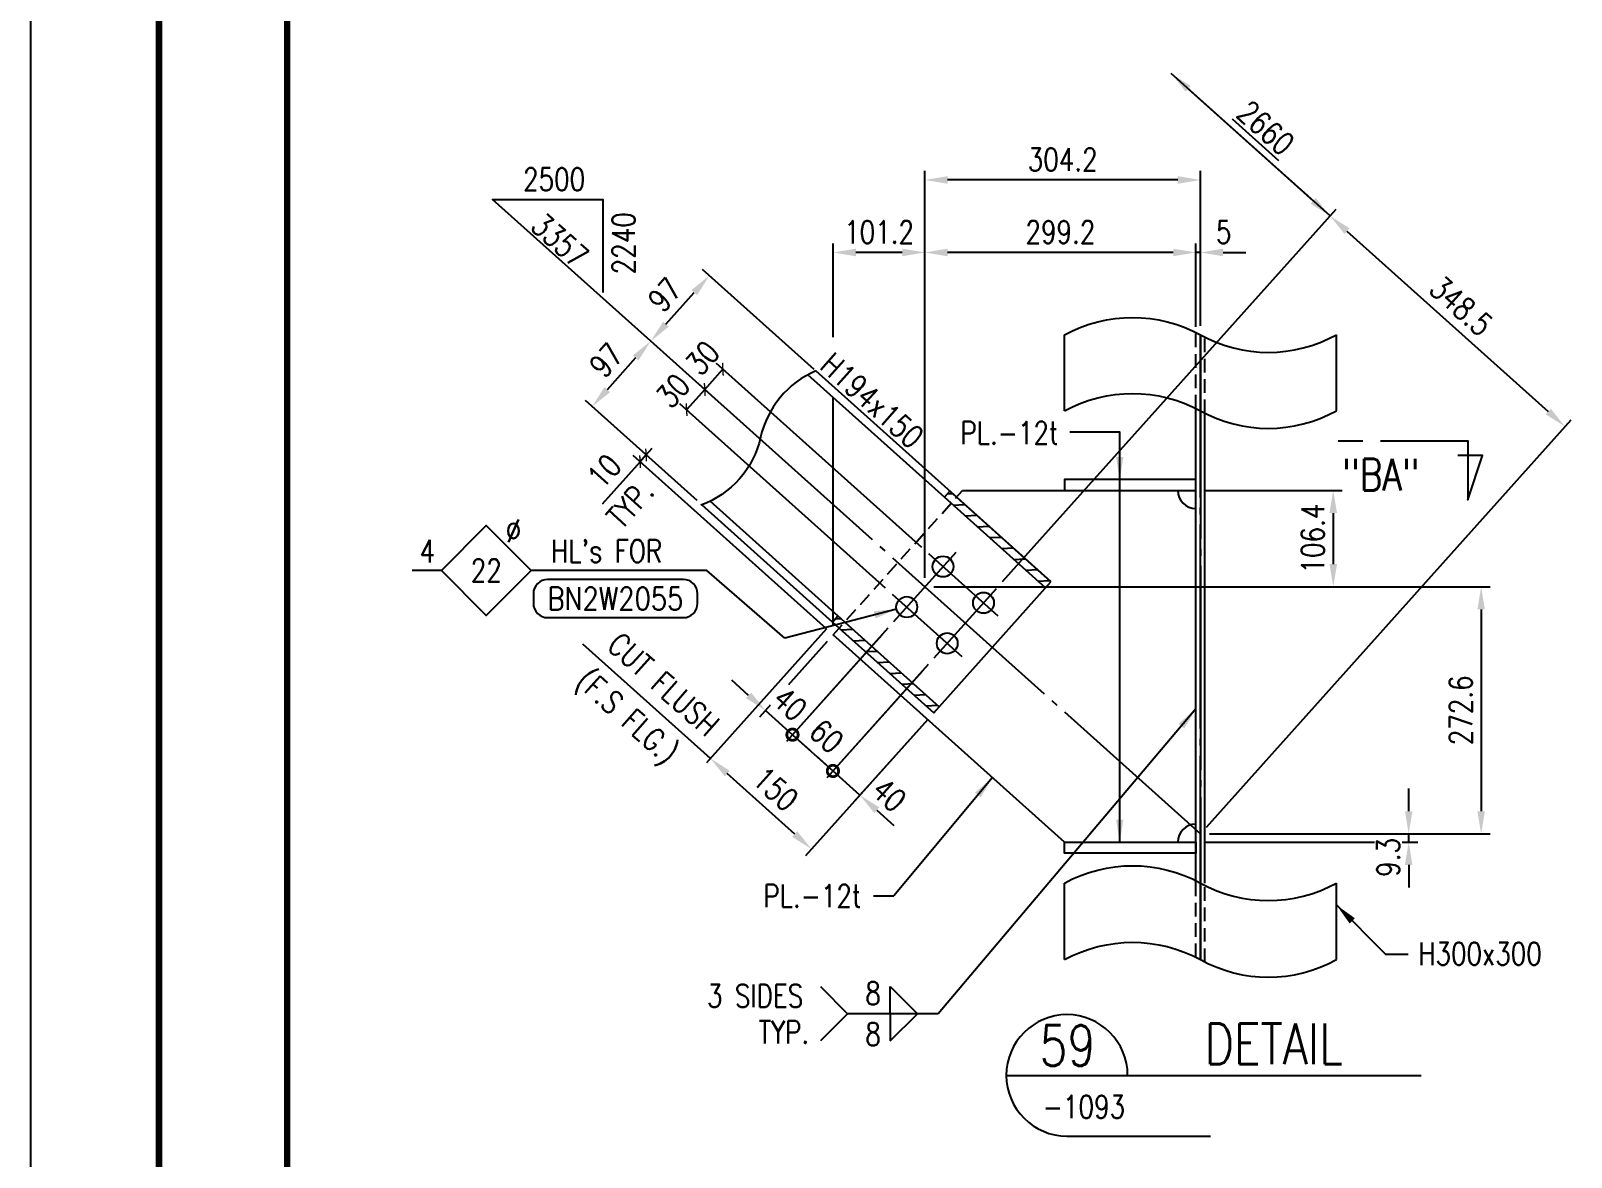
# Model space of a CAD drawing. Header units: millimetres. Extents: x 0 to 232280, y -26939 to 23794.
# Drawn here: x 108861 to 115663, y -20530 to -15558 of the extents above; entities that cross this region are included whole.
import ezdxf
from ezdxf.enums import TextEntityAlignment as Align

# ---------------------------------------------------------------- set-up
doc = ezdxf.new("R2010")
doc.units = ezdxf.units.MM
doc.header["$LTSCALE"] = 30
doc.linetypes.add('JNK-CENTER', pattern=[34, 30, -1.5, 1, -1.5])
doc.linetypes.add('JNK-HIDDEN', pattern=[3, 2, -1])
for name, color, linetype in [('CEN-R', 1, 'JNK-CENTER'), ('CON-C', 4, 'Continuous'), ('CON-G', 3, 'Continuous'), ('CON-W', 7, 'Continuous'), ('CON-Y', 2, 'Continuous'), ('conL-g', 3, 'Continuous'), ('Dim-W', 7, 'Continuous'), ('HID-Y', 2, 'JNK-HIDDEN'), ('hole-g', 3, 'Continuous'), ('STL-OBJT', 7, 'Continuous'), ('TXT-Y', 2, 'Continuous')]:
    doc.layers.add(name, color=color, linetype=linetype)
doc.styles.add('SIMPLEX', font='simplex.shx', dxfattribs={"width": 0.8})
doc.dimstyles.new('DIM40x4', dxfattribs={"dimscale": 40, "dimtxt": 2.5, "dimasz": 2.5, "dimexe": 1, "dimexo": 1, "dimgap": 1, "dimtad": 1, "dimdec": 1, "dimlfac": 0.25, "dimdsep": 46, "dimtxsty": 'SIMPLEX', "dimcen": 2.5, "dimclrd": 7, "dimclre": 7, "dimclrt": 2, "dimadec": 1, "dimazin": 2, "dimtfac": 1, "dimtdec": 1, "dimtmove": 2, "dimatfit": 3, "dimfxl": 1, "dimtfill": 1, "dimtolj": 1, "dimtzin": 0, "dimarcsym": 1})

# ---------------------------------------------------------------- blocks, each defined once
blk = doc.blocks.new('TITLE')
at = {"color": 7}
blk.add_line((0, 0), (0, 594.85), dxfattribs=at)
at = {"color": 7, "const_width": 0.707}
for points in [[(14.15, 577.17), (14.15, 17.68)], [(28.29, 17.68), (28.29, 577.52)]]:
    blk.add_lwpolyline(points, dxfattribs=at)
blk = doc.blocks.new('SECTITLE')
at = {"layer": 'CON-G'}
for p, q in [((-1.7, 0), (44.1, 0)), ((5, -6.7), (20.86, -6.7))]:
    blk.add_line(p, q, dxfattribs=at)
blk.add_arc((5, 0), 6.7, 0, 270, dxfattribs=at)
at = {"layer": 'CON-C', "style": 'SIMPLEX', "width": 0.8}
for tag, p in [('A', (5.06, 1.04)), ('ELEVATION', (27.83, 1.22))]:
    blk.add_attdef(tag, text='', height=4.5, dxfattribs=at).set_placement(p, align=Align.CENTER)
at = {"layer": 'CON-Y', "style": 'SIMPLEX', "width": 0.8}
blk.add_attdef('SCALE', text='', height=2.5, dxfattribs=at).set_placement((44.9, -3.72), align=Align.RIGHT)
blk.add_attdef('H0000-0000', (1.54, -4.72), '', height=2.5, dxfattribs=at)
blk = doc.blocks.new('F3R2332')
at = {"layer": 'Dim-W', "ltscale": 0.5}
h = blk.add_hatch(dxfattribs=at)
h.set_pattern_fill('ANSI31', color=256, scale=4)
h.paths.add_polyline_path([(319264.6, -29798), (319124.6, -29798), (319124.6, -29807), (319264.6, -29807), (319274.6, -29807), (319274.6, -29798)])
h = blk.add_hatch(dxfattribs=at)
h.set_pattern_fill('ANSI31', color=256, scale=4)
h.set_pattern_definition([(45, (0, -185), (-8.9802561, 8.9802561), [])])
h.paths.add_polyline_path([(319274.6, -29983), (319264.6, -29983), (319124.6, -29983), (319124.6, -29992), (319264.6, -29992), (319274.6, -29992)])
at = {"ltscale": 0.5}
for p, q in [((319264.6, -29798), (319274.6, -29798)), ((319264.6, -29807), (319274.6, -29807)), ((319274.6, -29798), (319274.6, -29807)), ((319264.6, -29983), (319274.6, -29983)), ((319264.6, -29992), (319274.6, -29992)), ((319274.6, -29983), (319274.6, -29992))]:
    blk.add_line(p, q, dxfattribs=at)
at = {"layer": 'CEN-R'}
for p, q in [((319164.6, -29843.5), (319164.6, -29946.5)), ((319224.6, -29843.5), (319224.6, -29946.5)), ((319246.1, -29865), (319143.1, -29865)), ((319246.1, -29925), (319143.1, -29925))]:
    blk.add_line(p, q, dxfattribs=at)
at = {"layer": 'CON-G'}
for p, q in [((319264.6, -29798), (319124.6, -29798)), ((319124.6, -29798), (319124.6, -29992)), ((319264.6, -29807), (319124.6, -29807)), ((319124.6, -29983), (319264.6, -29983)), ((319124.6, -29992), (319264.6, -29992))]:
    blk.add_line(p, q, dxfattribs=at)
at = {"layer": 'conL-g'}
for centre in [(319164.6, -29865), (319224.6, -29865), (319164.6, -29925), (319224.6, -29925)]:
    blk.add_circle(centre, 11.5, dxfattribs=at)
blk = doc.blocks.new('BOLTHOLE')
at = {"layer": 'CON-W'}
blk.add_line((25.7, 0), (9.9, 0), dxfattribs=at)
blk.add_lwpolyline([(0, 0), (4.95, 4.95), (9.9, 0), (4.95, -4.95)], close=True, dxfattribs=at)
at = {"layer": 'CON-Y', "style": 'SIMPLEX', "width": 0.8}
for s, p in [('%%C', (8.81, 3.12)), ("HL's FOR", (24.37, 0.9))]:
    blk.add_text(s, height=2.5, dxfattribs=at).set_placement(p, align=Align.RIGHT)
blk.add_attdef('4', text='', height=2.5, dxfattribs=at).set_placement((-0.69, 0.87), align=Align.RIGHT)
blk.add_attdef('22', text='', height=2.5, dxfattribs=at).set_placement((4.95, 0), align=Align.MIDDLE_CENTER)
blk = doc.blocks.new('boltmark')
at = {"layer": 'CON-Y'}
blk.add_lwpolyline([(0, -4.2), (15, -4.2, 0.414214), (16.56, -2.64), (16.56, -1.56, 0.414214), (15, 0), (0, 0, 0.414214), (-1.56, -1.56), (-1.56, -2.64, 0.414214)], format="xyb", close=True, dxfattribs=at)
at = {"layer": 'CON-G', "style": 'SIMPLEX', "width": 0.802523}
blk.add_attdef('BN2W1650', text='', height=2.5, dxfattribs=at).set_placement((0, -3.35), (15, -3.35), align=Align.FIT)
blk = doc.blocks.new('SECMARK2')
at = {"layer": 'CON-C'}
blk.add_line((0, 0), (-2.72, 0), dxfattribs=at)
blk.add_lwpolyline([(-4.67, 0), (-14.32, 0), (-14.32, 6.51), (-15.93, 1.64), (-13.23, 1.64)], dxfattribs=at)
at = {"layer": 'CON-C', "style": 'SIMPLEX', "width": 0.8}
blk.add_attdef('TAG', (-12.98, 1.18), '', height=3.5, dxfattribs=at)
blk = doc.blocks.new('*D4143')
at = {"layer": 'DEFPOINTS', "color": 0, "ltscale": 0.5, "transparency": 16777216}
for p in [(111339.7, -17216.8), (111956.2, -17248.2), (111832.6, -17658.4)]:
    blk.add_point(p, dxfattribs=at)
at = {"layer": 'Dim-W', "color": 7, "lineweight": -2, "ltscale": 0.5, "transparency": 16777216}
for p, q in [((111926.4, -17221.5), (111568.9, -16901.2)), ((111531.9, -17002.4), (111406.5, -17142.4)), ((111802.8, -17631.8), (111309.9, -17190.2))]:
    blk.add_line(p, q, dxfattribs=at)
at = {"layer": 'Dim-W', "color": 7, "ltscale": 0.5, "transparency": 16777216}
for points in [[(111519.5, -16991.2), (111544.3, -17013.5), (111598.6, -16927.9)], [(111394, -17131.2), (111418.9, -17153.5), (111339.7, -17216.8)]]:
    blk.add_solid(points, dxfattribs=at)
at = {"layer": 'Dim-W', "color": 2, "ltscale": 0.5, "transparency": 16777216, "insert": (111402.2, -17012.3), "char_height": 100, "attachment_point": 5, "rotation": 48.13932, "style": 'SIMPLEX', "bg_fill": 3, "box_fill_scale": 1.1, "bg_fill_color": 256, "bg_fill_true_color": 13158600, "bg_fill_transparency": 0}
blk.add_mtext('\\A1;97', dxfattribs=at)
blk = doc.blocks.new('*D4144')
at = {"layer": 'DEFPOINTS', "color": 0, "ltscale": 0.5, "transparency": 16777216}
for p in [(111857.6, -16638.9), (112350.4, -17080.5), (111956.2, -17248.2)]:
    blk.add_point(p, dxfattribs=at)
at = {"layer": 'Dim-W', "color": 7, "lineweight": -2, "ltscale": 0.5, "transparency": 16777216}
for p, q in [((112320.6, -17053.8), (111827.8, -16612.2)), ((111665.4, -16853.4), (111790.8, -16713.4)), ((111926.4, -17221.5), (111568.9, -16901.2))]:
    blk.add_line(p, q, dxfattribs=at)
at = {"layer": 'Dim-W', "color": 7, "ltscale": 0.5, "transparency": 16777216}
for points in [[(111778.4, -16702.3), (111803.2, -16724.5), (111857.6, -16638.9)], [(111653, -16842.3), (111677.8, -16864.5), (111598.6, -16927.9)]]:
    blk.add_solid(points, dxfattribs=at)
at = {"layer": 'Dim-W', "color": 2, "ltscale": 0.5, "transparency": 16777216, "insert": (111661.1, -16723.3), "char_height": 100, "attachment_point": 5, "rotation": 48.13932, "style": 'SIMPLEX', "bg_fill": 3, "box_fill_scale": 1.1, "bg_fill_color": 256, "bg_fill_true_color": 13158600, "bg_fill_transparency": 0}
blk.add_mtext('\\A1;97', dxfattribs=at)
blk = doc.blocks.new('_ArchTick')
at = {"color": 0, "linetype": 'ByBlock', "const_width": 0.15}
blk.add_lwpolyline([(-0.5, -0.5), (0.5, 0.5)], dxfattribs=at)
blk = doc.blocks.new('*D4145')
at = {"layer": 'DEFPOINTS', "color": 0, "ltscale": 0.5, "transparency": 16777216}
for p in [(111956.2, -17248.2), (112665, -18044.5)]:
    blk.add_point(p, dxfattribs=at)
at = {"layer": 'Dim-W', "color": 7, "lineweight": -2, "ltscale": 0.5, "transparency": 16777216}
for p, q in [((111926.4, -17221.5), (111807.2, -17114.7)), ((112635.2, -18017.8), (111727.1, -17204.1)), ((111837, -17141.4), (111756.9, -17230.8))]:
    blk.add_line(p, q, dxfattribs=at)
at = {"layer": 'Dim-W', "color": 2, "ltscale": 0.5, "transparency": 16777216, "insert": (111696.8, -17146.7), "char_height": 100, "attachment_point": 5, "rotation": 48.13932, "style": 'SIMPLEX', "bg_fill": 3, "box_fill_scale": 1.1, "bg_fill_color": 256, "bg_fill_true_color": 13158600, "bg_fill_transparency": 0}
blk.add_mtext('\\A1;30', dxfattribs=at)
at = {"layer": 'DEFPOINTS', "color": 0, "ltscale": 0.5, "transparency": 16777216}
blk.add_point((111756.9, -17230.8), dxfattribs=at)
at = {"layer": 'Dim-W', "color": 7, "lineweight": -2, "ltscale": 0.5, "transparency": 16777216, "xscale": 40, "yscale": 40, "zscale": 40}
for p, rotation in [((111837, -17141.4), 48.1393238826476), ((111756.9, -17230.8), 228.1393238826476)]:
    blk.add_blockref('_ArchTick', p, dxfattribs=dict(at, rotation=rotation))
blk = doc.blocks.new('*D4146')
at = {"layer": 'DEFPOINTS', "color": 0, "ltscale": 0.5, "transparency": 16777216}
for p in [(111956.2, -17248.2), (112825.2, -17865.8)]:
    blk.add_point(p, dxfattribs=at)
at = {"layer": 'Dim-W', "color": 7, "lineweight": -2, "ltscale": 0.5, "transparency": 16777216}
for p, q in [((111837, -17141.4), (111917, -17052)), ((112795.4, -17839.1), (111887.3, -17025.4)), ((111926.4, -17221.5), (111807.2, -17114.7))]:
    blk.add_line(p, q, dxfattribs=at)
at = {"layer": 'Dim-W', "color": 2, "ltscale": 0.5, "transparency": 16777216, "insert": (111827.2, -17002.1), "char_height": 100, "attachment_point": 5, "rotation": 48.13932, "style": 'SIMPLEX', "bg_fill": 3, "box_fill_scale": 1.1, "bg_fill_color": 256, "bg_fill_true_color": 13158600, "bg_fill_transparency": 0}
blk.add_mtext('\\A1;30', dxfattribs=at)
at = {"layer": 'DEFPOINTS', "color": 0, "ltscale": 0.5, "transparency": 16777216}
blk.add_point((111917, -17052), dxfattribs=at)
at = {"layer": 'Dim-W', "color": 7, "lineweight": -2, "ltscale": 0.5, "transparency": 16777216, "xscale": 40, "yscale": 40, "zscale": 40}
for p, rotation in [((111917, -17052), 48.13932388264764), ((111837, -17141.4), 228.1393238826476)]:
    blk.add_blockref('_ArchTick', p, dxfattribs=dict(at, rotation=rotation))
blk = doc.blocks.new('_DotSmall')
at = {"color": 0, "linetype": 'ByBlock', "const_width": 0.5}
blk.add_lwpolyline([(-0.0625, 0, 1), (0.0625, 0, 1)], format="xyb", close=True, dxfattribs=at)
blk = doc.blocks.new('*D4147')
at = {"layer": 'DEFPOINTS', "color": 0, "ltscale": 0.5, "transparency": 16777216}
for p in [(112850.4, -18326.1), (112848.2, -18568.4), (112403.1, -18825.3)]:
    blk.add_point(p, dxfattribs=at)
at = {"layer": 'Dim-W', "color": 7, "lineweight": -2, "ltscale": 0.5, "transparency": 16777216}
for p, q in [((112823.8, -18355.9), (112376.5, -18855.1)), ((112821.5, -18598.2), (112495.6, -18961.9)), ((112403.1, -18825.3), (112328.7, -18758.6)), ((112596.8, -18998.8), (112671.3, -19065.5))]:
    blk.add_line(p, q, dxfattribs=at)
at = {"layer": 'Dim-W', "color": 7, "lineweight": -2, "ltscale": 0.5, "transparency": 16777216, "xscale": 100, "yscale": 100, "zscale": 100, "rotation": 318.1393238823695}
blk.add_blockref('_DotSmall', (112403.1, -18825.3), dxfattribs=at)
at = {"layer": 'Dim-W', "color": 2, "ltscale": 0.5, "transparency": 16777216, "insert": (112651.4, -18931), "char_height": 100, "attachment_point": 5, "rotation": 318.13932, "style": 'SIMPLEX', "bg_fill": 3, "box_fill_scale": 1.1, "bg_fill_color": 256, "bg_fill_true_color": 13158600, "bg_fill_transparency": 0}
blk.add_mtext('\\A1;40', dxfattribs=at)
at = {"layer": 'Dim-W', "color": 7, "lineweight": -2, "ltscale": 0.5, "transparency": 16777216}
blk.add_line((112522.3, -18932.1), (112403.1, -18825.3), dxfattribs=at)
at = {"layer": 'Dim-W', "color": 7, "ltscale": 0.5, "transparency": 16777216}
blk.add_solid([(112585.7, -19011.2), (112607.9, -18986.4), (112522.3, -18932.1)], dxfattribs=at)
blk = doc.blocks.new('*D4148')
at = {"layer": 'DEFPOINTS', "color": 0, "ltscale": 0.5, "transparency": 16777216}
for p in [(112671.7, -18165.9), (112823.8, -18355.9), (112403.1, -18825.3)]:
    blk.add_point(p, dxfattribs=at)
at = {"layer": 'Dim-W', "color": 7, "lineweight": -2, "ltscale": 0.5, "transparency": 16777216}
for p, q in [((112645, -18195.7), (112197.7, -18694.9)), ((112797.1, -18385.7), (112376.5, -18855.1)), ((112224.4, -18665.2), (112403.1, -18825.3))]:
    blk.add_line(p, q, dxfattribs=at)
at = {"layer": 'Dim-W', "color": 2, "ltscale": 0.5, "transparency": 16777216, "insert": (112374.9, -18672.1), "char_height": 100, "attachment_point": 5, "rotation": 318.13932, "style": 'SIMPLEX', "bg_fill": 3, "box_fill_scale": 1.1, "bg_fill_color": 256, "bg_fill_true_color": 13158600, "bg_fill_transparency": 0}
blk.add_mtext('\\A1;60', dxfattribs=at)
at = {"layer": 'Dim-W', "color": 7, "lineweight": -2, "ltscale": 0.5, "transparency": 16777216, "xscale": 100, "yscale": 100, "zscale": 100}
for p, rotation in [((112224.4, -18665.2), 138.1393238823694), ((112403.1, -18825.3), 318.1393238823695)]:
    blk.add_blockref('_DotSmall', p, dxfattribs=dict(at, rotation=rotation))
blk = doc.blocks.new('*D4149')
at = {"layer": 'DEFPOINTS', "color": 0, "ltscale": 0.5, "transparency": 16777216}
for p in [(112404.4, -18224.5), (112645, -18195.7)]:
    blk.add_point(p, dxfattribs=at)
at = {"layer": 'Dim-W', "color": 7, "lineweight": -2, "ltscale": 0.5, "transparency": 16777216}
for p, q in [((112618.3, -18225.5), (112197.7, -18694.9)), ((112377.7, -18254.3), (112078.5, -18588.2)), ((112030.8, -18491.7), (111956.3, -18424.9)), ((112224.4, -18665.2), (112298.9, -18731.9))]:
    blk.add_line(p, q, dxfattribs=at)
at = {"layer": 'Dim-W', "color": 2, "ltscale": 0.5, "transparency": 16777216, "insert": (112212.7, -18529.7), "char_height": 100, "attachment_point": 5, "rotation": 318.13932, "style": 'SIMPLEX', "bg_fill": 3, "box_fill_scale": 1.1, "bg_fill_color": 256, "bg_fill_true_color": 13158600, "bg_fill_transparency": 0}
blk.add_mtext('\\A1;40', dxfattribs=at)
at = {"layer": 'DEFPOINTS', "color": 0, "ltscale": 0.5, "transparency": 16777216}
blk.add_point((112105.2, -18558.4), dxfattribs=at)
at = {"layer": 'Dim-W', "color": 7, "lineweight": -2, "ltscale": 0.5, "transparency": 16777216}
blk.add_line((112224.4, -18665.2), (112105.2, -18558.4), dxfattribs=at)
at = {"layer": 'Dim-W', "color": 7, "ltscale": 0.5, "transparency": 16777216}
blk.add_solid([(112019.6, -18504.1), (112041.9, -18479.2), (112105.2, -18558.4)], dxfattribs=at)
at = {"layer": 'Dim-W', "color": 7, "lineweight": -2, "ltscale": 0.5, "transparency": 16777216, "xscale": 100, "yscale": 100, "zscale": 100, "rotation": 138.1393238823694}
blk.add_blockref('_DotSmall', (112224.4, -18665.2), dxfattribs=at)
blk = doc.blocks.new('*D4150')
at = {"layer": 'DEFPOINTS', "color": 0, "ltscale": 0.5, "transparency": 16777216}
for p in [(111551.4, -17460.2), (111832.6, -17658.4), (112404.4, -18224.5)]:
    blk.add_point(p, dxfattribs=at)
at = {"layer": 'Dim-W', "color": 7, "lineweight": -2, "ltscale": 0.5, "transparency": 16777216}
for p, q in [((111802.8, -17631.8), (111548.3, -17403.7)), ((111578, -17430.4), (111604.7, -17400.6)), ((112374.6, -18197.8), (111521.6, -17433.5)), ((111551.4, -17460.2), (111524.7, -17490)), ((111578, -17430.4), (111551.4, -17460.2))]:
    blk.add_line(p, q, dxfattribs=at)
at = {"layer": 'Dim-W', "color": 7, "lineweight": -2, "ltscale": 0.5, "transparency": 16777216, "xscale": 40, "yscale": 40, "zscale": 40, "rotation": 228.1393238826476}
blk.add_blockref('_ArchTick', (111578, -17430.4), dxfattribs=at)
at = {"layer": 'Dim-W', "color": 2, "ltscale": 0.5, "transparency": 16777216, "insert": (111393.1, -17501.9), "char_height": 100, "attachment_point": 5, "rotation": 48.13932, "style": 'SIMPLEX', "bg_fill": 3, "box_fill_scale": 1.1, "bg_fill_color": 256, "bg_fill_true_color": 13158600, "bg_fill_transparency": 0}
blk.add_mtext('\\A1;10', dxfattribs=at)
at = {"layer": 'Dim-W', "color": 7, "lineweight": -2, "ltscale": 0.5, "transparency": 16777216, "xscale": 40, "yscale": 40, "zscale": 40, "rotation": 48.13932388264764}
blk.add_blockref('_ArchTick', (111551.4, -17460.2), dxfattribs=at)
blk = doc.blocks.new('*D4232')
at = {"layer": 'DEFPOINTS', "color": 0, "ltscale": 0.5, "transparency": 16777216}
for p in [(112401.3, -18168), (112848.2, -18568.4), (111861.9, -18770)]:
    blk.add_point(p, dxfattribs=at)
at = {"layer": 'Dim-W', "color": 7, "lineweight": -2, "ltscale": 0.5, "transparency": 16777216}
for p, q in [((112374.6, -18197.8), (111844.9, -18788.9)), ((112821.5, -18598.2), (112282.1, -19200.2)), ((112234.3, -19103.7), (111936.4, -18836.7))]:
    blk.add_line(p, q, dxfattribs=at)
at = {"layer": 'Dim-W', "color": 7, "ltscale": 0.5, "transparency": 16777216}
for points in [[(111925.3, -18849.2), (111947.5, -18824.3), (111861.9, -18770)], [(112223.2, -19116.1), (112245.4, -19091.3), (112308.8, -19170.4)]]:
    blk.add_solid(points, dxfattribs=at)
at = {"layer": 'Dim-W', "color": 2, "ltscale": 0.5, "transparency": 16777216, "insert": (112149.9, -18905.2), "char_height": 100, "attachment_point": 5, "rotation": 318.13932, "style": 'SIMPLEX', "bg_fill": 3, "box_fill_scale": 1.1, "bg_fill_color": 256, "bg_fill_true_color": 13158600, "bg_fill_transparency": 0}
blk.add_mtext('\\A1;150', dxfattribs=at)
blk = doc.blocks.new('*D4151')
at = {"layer": 'DEFPOINTS', "color": 0, "ltscale": 0.5, "transparency": 16777216}
for p in [(112809.2, -16216.6), (114026, -16900.3), (112809.2, -18012.5)]:
    blk.add_point(p, dxfattribs=at)
at = {"layer": 'Dim-W', "color": 7, "lineweight": -2, "ltscale": 0.5, "transparency": 16777216}
for p, q in [((112809.2, -17972.5), (112809.2, -16176.6)), ((114026, -16860.3), (114026, -16176.6)), ((113926, -16216.6), (112909.2, -16216.6))]:
    blk.add_line(p, q, dxfattribs=at)
at = {"layer": 'Dim-W', "color": 7, "ltscale": 0.5, "transparency": 16777216}
for points in [[(112909.2, -16200), (112909.2, -16233.3), (112809.2, -16216.6)], [(113926, -16200), (113926, -16233.3), (114026, -16216.6)]]:
    blk.add_solid(points, dxfattribs=at)
at = {"layer": 'Dim-W', "color": 2, "ltscale": 0.5, "transparency": 16777216, "insert": (113417.6, -16126.6), "char_height": 100, "attachment_point": 5, "style": 'SIMPLEX', "bg_fill": 3, "box_fill_scale": 1.1, "bg_fill_color": 256, "bg_fill_true_color": 13158600, "bg_fill_transparency": 0}
blk.add_mtext('\\A1;304.2', dxfattribs=at)
blk = doc.blocks.new('*D4233')
at = {"layer": 'DEFPOINTS', "color": 0, "ltscale": 0.5, "transparency": 16777216}
for p in [(112404.4, -16536.6), (112809.2, -18012.5), (112404.4, -18224.5)]:
    blk.add_point(p, dxfattribs=at)
at = {"layer": 'Dim-W', "color": 7, "lineweight": -2, "ltscale": 0.5, "transparency": 16777216}
for p, q in [((112404.4, -16909.9), (112404.4, -16496.6)), ((112809.2, -17972.5), (112809.2, -16496.6)), ((112709.2, -16536.6), (112504.4, -16536.6)), ((112404.4, -18184.5), (112404.4, -17179.9))]:
    blk.add_line(p, q, dxfattribs=at)
at = {"layer": 'Dim-W', "color": 7, "ltscale": 0.5, "transparency": 16777216}
for points in [[(112504.4, -16520), (112504.4, -16553.3), (112404.4, -16536.6)], [(112709.2, -16520), (112709.2, -16553.3), (112809.2, -16536.6)]]:
    blk.add_solid(points, dxfattribs=at)
at = {"layer": 'Dim-W', "color": 2, "ltscale": 0.5, "transparency": 16777216, "insert": (112606.8, -16446.6), "char_height": 100, "attachment_point": 5, "style": 'SIMPLEX', "bg_fill": 3, "box_fill_scale": 1.1, "bg_fill_color": 256, "bg_fill_true_color": 13158600, "bg_fill_transparency": 0}
blk.add_mtext('\\A1;101.2', dxfattribs=at)
blk = doc.blocks.new('*D4152')
at = {"layer": 'DEFPOINTS', "color": 0, "ltscale": 0.5, "transparency": 16777216}
for p in [(112809.2, -16536.6), (112809.2, -16536.6), (114006, -16889.8)]:
    blk.add_point(p, dxfattribs=at)
at = {"layer": 'Dim-W', "color": 7, "lineweight": -2, "ltscale": 0.5, "transparency": 16777216}
for p, q in [((114006, -16849.8), (114006, -16496.6)), ((113906, -16536.6), (112909.2, -16536.6))]:
    blk.add_line(p, q, dxfattribs=at)
at = {"layer": 'Dim-W', "color": 7, "ltscale": 0.5, "transparency": 16777216}
for points in [[(112909.2, -16520), (112909.2, -16553.3), (112809.2, -16536.6)], [(113906, -16520), (113906, -16553.3), (114006, -16536.6)]]:
    blk.add_solid(points, dxfattribs=at)
at = {"layer": 'Dim-W', "color": 2, "ltscale": 0.5, "transparency": 16777216, "insert": (113407.6, -16446.6), "char_height": 100, "attachment_point": 5, "style": 'SIMPLEX', "bg_fill": 3, "box_fill_scale": 1.1, "bg_fill_color": 256, "bg_fill_true_color": 13158600, "bg_fill_transparency": 0}
blk.add_mtext('\\A1;299.2', dxfattribs=at)
blk = doc.blocks.new('*D4153')
at = {"layer": 'DEFPOINTS', "color": 0, "ltscale": 0.5, "transparency": 16777216}
for p in [(114006, -16536.6), (114026, -16860.3), (114006, -16904.6)]:
    blk.add_point(p, dxfattribs=at)
at = {"layer": 'Dim-W', "color": 7, "lineweight": -2, "ltscale": 0.5, "transparency": 16777216}
for p, q in [((114006, -16864.6), (114006, -16496.6)), ((114026, -16820.3), (114026, -16496.6)), ((113906, -16536.6), (113806, -16536.6)), ((114026, -16536.6), (114006, -16536.6)), ((114126, -16536.6), (114226, -16536.6))]:
    blk.add_line(p, q, dxfattribs=at)
at = {"layer": 'Dim-W', "color": 7, "ltscale": 0.5, "transparency": 16777216}
blk.add_solid([(113906, -16520), (113906, -16553.3), (114006, -16536.6)], dxfattribs=at)
at = {"layer": 'Dim-W', "color": 2, "ltscale": 0.5, "transparency": 16777216, "insert": (114128.5, -16446.6), "char_height": 100, "attachment_point": 5, "style": 'SIMPLEX', "bg_fill": 3, "box_fill_scale": 1.1, "bg_fill_color": 256, "bg_fill_true_color": 13158600, "bg_fill_transparency": 0}
blk.add_mtext('\\A1;5', dxfattribs=at)
at = {"layer": 'Dim-W', "color": 7, "ltscale": 0.5, "transparency": 16777216}
blk.add_solid([(114126, -16520), (114126, -16553.3), (114026, -16536.6)], dxfattribs=at)
blk = doc.blocks.new('*D4154')
at = {"layer": 'DEFPOINTS', "color": 0, "ltscale": 0.5, "transparency": 16777216}
for p in [(115636.4, -17305.5), (113125.4, -18019.3), (114026, -19102.8)]:
    blk.add_point(p, dxfattribs=at)
at = {"layer": 'Dim-W', "color": 7, "lineweight": -2, "ltscale": 0.5, "transparency": 16777216}
for p, q in [((113152.1, -17989.5), (114625, -16345.6)), ((114672.8, -16442.1), (115561.9, -17238.8)), ((114052.7, -19073), (115663.1, -17275.7))]:
    blk.add_line(p, q, dxfattribs=at)
at = {"layer": 'Dim-W', "color": 7, "ltscale": 0.5, "transparency": 16777216}
for points in [[(114683.9, -16429.7), (114661.7, -16454.5), (114598.3, -16375.4)], [(115573, -17226.4), (115550.8, -17251.2), (115636.4, -17305.5)]]:
    blk.add_solid(points, dxfattribs=at)
at = {"layer": 'Dim-W', "color": 2, "ltscale": 0.5, "transparency": 16777216, "insert": (115177.4, -16773.4), "char_height": 100, "attachment_point": 5, "rotation": 318.13932, "style": 'SIMPLEX', "bg_fill": 3, "box_fill_scale": 1.1, "bg_fill_color": 256, "bg_fill_true_color": 13158600, "bg_fill_transparency": 0}
blk.add_mtext('\\A1;348.5', dxfattribs=at)
blk = doc.blocks.new('*D4155')
at = {"layer": 'DEFPOINTS', "color": 0, "ltscale": 0.5, "transparency": 16777216}
for p in [(113897.4, -15747.3), (114598.3, -16375.4), (114598.3, -16375.4)]:
    blk.add_point(p, dxfattribs=at)
at = {"layer": 'Dim-W', "color": 7, "lineweight": -2, "ltscale": 0.5, "transparency": 16777216}
blk.add_line((113971.8, -15814), (114523.8, -16308.6), dxfattribs=at)
at = {"layer": 'Dim-W', "color": 7, "ltscale": 0.5, "transparency": 16777216}
for points in [[(113983, -15801.6), (113960.7, -15826.5), (113897.4, -15747.3)], [(114535, -16296.2), (114512.7, -16321.1), (114598.3, -16375.4)]]:
    blk.add_solid(points, dxfattribs=at)
at = {"layer": 'Dim-W', "color": 2, "ltscale": 0.5, "transparency": 16777216, "insert": (114314.6, -15986.9), "char_height": 100, "attachment_point": 5, "rotation": 318.13932, "style": 'SIMPLEX', "bg_fill": 3, "box_fill_scale": 1.1, "bg_fill_color": 256, "bg_fill_true_color": 13158600, "bg_fill_transparency": 0}
blk.add_mtext('\\A1;\\L2660', dxfattribs=at)
blk = doc.blocks.new('*D4156')
at = {"layer": 'DEFPOINTS', "color": 0, "ltscale": 0.5, "transparency": 16777216}
for p in [(114026, -19102.8), (114006, -19139.9)]:
    blk.add_point(p, dxfattribs=at)
at = {"layer": 'Dim-W', "color": 7, "lineweight": -2, "ltscale": 0.5, "transparency": 16777216}
for p, q in [((114945.5, -19002.8), (114945.5, -18902.8)), ((114066, -19102.8), (114985.5, -19102.8)), ((114046, -19139.9), (114985.5, -19139.9)), ((114945.5, -19239.9), (114945.5, -19339.9))]:
    blk.add_line(p, q, dxfattribs=at)
at = {"layer": 'Dim-W', "color": 2, "ltscale": 0.5, "transparency": 16777216, "insert": (114855.5, -19206.7), "char_height": 100, "attachment_point": 5, "rotation": 90, "style": 'SIMPLEX', "bg_fill": 3, "box_fill_scale": 1.1, "bg_fill_color": 256, "bg_fill_true_color": 13158600, "bg_fill_transparency": 0}
blk.add_mtext('\\A1;9.3', dxfattribs=at)
at = {"layer": 'DEFPOINTS', "color": 0, "ltscale": 0.5, "transparency": 16777216}
blk.add_point((114945.5, -19102.8), dxfattribs=at)
at = {"layer": 'Dim-W', "color": 7, "lineweight": -2, "ltscale": 0.5, "transparency": 16777216}
blk.add_line((114945.5, -19139.9), (114945.5, -19102.8), dxfattribs=at)
at = {"layer": 'Dim-W', "color": 7, "ltscale": 0.5, "transparency": 16777216}
for points in [[(114928.8, -19002.8), (114962.1, -19002.8), (114945.5, -19102.8)], [(114928.8, -19239.9), (114962.1, -19239.9), (114945.5, -19139.9)]]:
    blk.add_solid(points, dxfattribs=at)
blk = doc.blocks.new('*D4110')
at = {"layer": 'DEFPOINTS', "color": 0, "ltscale": 0.5, "transparency": 16777216}
for p in [(112809.2, -18012.5), (114066, -19102.8), (115265.5, -19102.8)]:
    blk.add_point(p, dxfattribs=at)
at = {"layer": 'Dim-W', "color": 7, "lineweight": -2, "ltscale": 0.5, "transparency": 16777216}
for p, q in [((112849.2, -18012.5), (115305.5, -18012.5)), ((115265.5, -18112.5), (115265.5, -19002.8)), ((114106, -19102.8), (115305.5, -19102.8))]:
    blk.add_line(p, q, dxfattribs=at)
at = {"layer": 'Dim-W', "color": 7, "ltscale": 0.5, "transparency": 16777216}
for points in [[(115248.8, -18112.5), (115282.1, -18112.5), (115265.5, -18012.5)], [(115248.8, -19002.8), (115282.1, -19002.8), (115265.5, -19102.8)]]:
    blk.add_solid(points, dxfattribs=at)
at = {"layer": 'Dim-W', "color": 2, "ltscale": 0.5, "transparency": 16777216, "insert": (115175.5, -18557.7), "char_height": 100, "attachment_point": 5, "rotation": 90, "style": 'SIMPLEX', "bg_fill": 3, "box_fill_scale": 1.1, "bg_fill_color": 256, "bg_fill_true_color": 13158600, "bg_fill_transparency": 0}
blk.add_mtext('\\A1;272.6', dxfattribs=at)
blk = doc.blocks.new('*D4111')
at = {"layer": 'DEFPOINTS', "color": 0, "ltscale": 0.5, "transparency": 16777216}
for p in [(114006, -17587), (112849.2, -18012.5), (114612.3, -18012.5)]:
    blk.add_point(p, dxfattribs=at)
at = {"layer": 'Dim-W', "color": 7, "lineweight": -2, "ltscale": 0.5, "transparency": 16777216}
for p, q in [((114046, -17587), (114652.3, -17587)), ((114612.3, -17687), (114612.3, -17912.5)), ((112889.2, -18012.5), (114652.3, -18012.5))]:
    blk.add_line(p, q, dxfattribs=at)
at = {"layer": 'Dim-W', "color": 7, "ltscale": 0.5, "transparency": 16777216}
for points in [[(114595.6, -17687), (114629, -17687), (114612.3, -17587)], [(114595.6, -17912.5), (114629, -17912.5), (114612.3, -18012.5)]]:
    blk.add_solid(points, dxfattribs=at)
at = {"layer": 'Dim-W', "color": 2, "ltscale": 0.5, "transparency": 16777216, "insert": (114522.3, -17799.8), "char_height": 100, "attachment_point": 5, "rotation": 90, "style": 'SIMPLEX', "bg_fill": 3, "box_fill_scale": 1.1, "bg_fill_color": 256, "bg_fill_true_color": 13158600, "bg_fill_transparency": 0}
blk.add_mtext('\\A1;106.4', dxfattribs=at)

msp = doc.modelspace()

# ---------------------------------------------------------------- linework, layer by layer
for p, q in [((112655.78, -19896.83), (112655.78, -19776.83)), ((112655.78, -19776.83), (112775.78, -19896.83)), ((112655.78, -19896.83), (112655.78, -20016.83)), ((112655.78, -20016.83), (112775.78, -19896.83))]:
    msp.add_line(p, q)
at = {"layer": 'CEN-R'}
for p, q in [((114026, -16900.3), (114026, -19658.04)), ((114026, -19658.04), (114026, -16900.3)), ((111906.03, -17203.3), (114026, -19102.81))]:
    msp.add_line(p, q, dxfattribs=at)
at = {"layer": 'CON-G'}
for p, q in [((113426, -17235.77), (113426, -16900.3)), ((114626, -17235.77), (114626, -16900.3)), ((113366, -17990.48), (112327.3, -17059.79)), ((112924.9, -17643.59), (112292.21, -17076.69)), ((114006, -19320.12), (114006, -17225.32)), ((114046, -19320.12), (114046, -17246.35)), ((112975.62, -17586.99), (113426, -17586.99)), ((112431.08, -18194.72), (111823.88, -17650.66)), ((112455.11, -18167.91), (111860.39, -17635.03)), ((113426, -19139.88), (112404.39, -18224.51)), ((113426, -19658.04), (113426, -19320.12)), ((114626, -19658.04), (114626, -19320.12))]:
    msp.add_line(p, q, dxfattribs=at)
for points in [[(114006, -17538.99), (113426, -17538.99), (113426, -17586.99), (114006, -17586.99)], [(114006, -19187.88), (113426, -19187.88), (113426, -19139.88), (114006, -19139.88)]]:
    msp.add_lwpolyline(points, close=True, dxfattribs=at)
for centre, start, end in [((114006, -17586.99), 180, 270), ((114006, -19139.88), 90, 180)]:
    msp.add_arc(centre, 80, start, end, dxfattribs=at)
at = {"layer": 'CON-W'}
for p, q in [((110674.28, -17940.45), (110545.05, -17940.45)), ((112582.3, -19377.11), (112672.36, -19377.11)), ((114842.59, -19633.6), (114942.59, -19633.6)), ((112348.1, -19776.83), (112468.1, -19896.83)), ((112468.1, -19896.83), (112348.1, -20016.83)), ((112868.1, -19896.83), (112468.1, -19896.83))]:
    msp.add_line(p, q, dxfattribs=at)
for points in [[(113426, -16900.3, -0.2550891), (114026, -16900.3, 0.2579286), (114626, -16900.3)], [(112327.3, -17059.79, 0.2412194), (112083.37, -17352.09, -0.2579286), (111819.14, -17652.4)], [(113426, -17235.77, -0.2550891), (114026, -17235.77, 0.2579286), (114626, -17235.77)], [(113426, -19320.12, -0.2550891), (114026, -19320.12, 0.2579286), (114626, -19320.12)], [(113426, -19658.04, -0.2550891), (114026, -19658.04, 0.2579286), (114626, -19658.04)]]:
    msp.add_lwpolyline(points, format="xyb", dxfattribs=at)
at = {"layer": 'Dim-W'}
msp.add_line((111846.53, -17940.45), (111702.15, -17940.45), dxfattribs=at)
at = {"layer": 'HID-Y'}
for p, q in [((114006, -17225.32), (114006, -16889.84)), ((114046, -17246.35), (114046, -16910.88)), ((112404.39, -18224.51), (112975.62, -17586.99)), ((114006, -19647.59), (114006, -19320.12)), ((114046, -19668.62), (114046, -19320.12))]:
    msp.add_line(p, q, dxfattribs=at)

# ---------------------------------------------------------------- block references
at = {"linetype": 'ByBlock', "xscale": 39.99999999599994, "yscale": 39.99999999599994, "zscale": 39.99999999599994}
msp.add_blockref('TITLE', (108860.97, -26898.29), dxfattribs=at)
at = {"xscale": 40, "yscale": 40, "zscale": 40}
msp.add_blockref('BOLTHOLE', (110674.28, -17940.45), dxfattribs=at).add_auto_attribs({'4': '4', '22': '22'})
ref = msp.add_blockref('boltmark', (111142.66, -17980.45), dxfattribs=dict(xscale=40, yscale=40, zscale=40))
ref.add_attrib('BN2W1650', 'BN2W2055', dxfattribs={"layer": 'CON-G', "height": 100, "style": 'SIMPLEX', "width": 0.782585}).set_placement((111142.66, -18114.44), (111742.64, -18114.44), align=Align.FIT)
at = {"layer": 'CON-W'}
ref = msp.add_blockref('SECMARK2', (114633.98, -17367.74), dxfattribs=dict(at, xscale=40, yscale=40, zscale=40, rotation=180))
ref.add_attrib('TAG', '"BA"', (114652.29, -17586.99), dxfattribs={"layer": 'CON-C', "height": 140, "style": 'SIMPLEX', "width": 0.8})
ref = msp.add_blockref('SECTITLE', (113236.54, -20168.9), dxfattribs=dict(at, xscale=40, yscale=40, zscale=40))
ref.add_attrib('H0000-0000', '-1093', (113329.74, -20357.7), dxfattribs={"layer": 'CON-Y', "height": 100, "style": 'SIMPLEX', "width": 0.8})
ref.add_attrib('A', '59', dxfattribs={"layer": 'CON-C', "height": 180, "style": 'SIMPLEX', "width": 0.8}).set_placement((113438.94, -20127.3), align=Align.CENTER)
ref.add_attrib('ELEVATION', 'DETAIL', dxfattribs={"layer": 'CON-C', "height": 180, "style": 'SIMPLEX', "width": 0.8}).set_placement((114349.74, -20120.1), align=Align.CENTER)
at = {"layer": 'hole-g', "xscale": 4, "yscale": 4, "zscale": 4, "rotation": 138.1393238825623}
msp.add_blockref('F3R2332', (984006, -959173.89), dxfattribs=at)

# ---------------------------------------------------------------- texts
at = {"layer": 'CON-W', "color": 2, "style": 'SIMPLEX', "width": 0.8}
for s, p in [('H300x300', (114988.39, -19681.95)), ('8', (112545.78, -19856.83)), ('8', (112545.78, -20036.83))]:
    msp.add_text(s, height=100, dxfattribs=at).set_placement(p)
at = {"layer": 'CON-Y', "style": 'SIMPLEX', "width": 0.8}
msp.add_text('2500', height=100, dxfattribs=at).set_placement((111034.72, -16263.57))
msp.add_text('PL.-12t', height=100, dxfattribs=at).set_placement((112312.28, -19427.04), align=Align.CENTER)
at = {"layer": 'Dim-W', "color": 2, "style": 'SIMPLEX', "width": 0.8}
msp.add_text('3357', height=100, rotation=318.139324, dxfattribs=at).set_placement((111062.01, -16429.82))
msp.add_text('(F.S FLG.)', height=100, rotation=318.139324, dxfattribs=at).set_placement((111464.1, -18620.47), align=Align.CENTER)
at = {"layer": 'TXT-Y', "style": 'SIMPLEX', "width": 0.8}
for s, p in [('3 SIDES', (111846.72, -19817.63)), ('TYP.', (112075.29, -19977.63))]:
    msp.add_text(s, height=100, dxfattribs=at).set_placement(p, align=Align.MIDDLE_LEFT)

# ---------------------------------------------------------------- leaders
at = {"layer": 'STL-OBJT'}
msp.add_leader([(114626, -19416.62), (114842.59, -19633.6)], dimstyle='DIM40x4', dxfattribs=at)

# ---------------------------------------------------------------- next in the draw order: dimensions: what is measured, and where the dimension line sits
at = {"layer": 'Dim-W', "ltscale": 0.5}
dim = msp.add_linear_dim(base=(111339.72, -17216.85), p1=(111956.19, -17248.24), p2=(111832.57, -17658.45), angle=228.139324, dimstyle='DIM40x4', dxfattribs=at)
dim.commit()
dim.dimension.update_dxf_attribs({"geometry": '*D4143', "text_midpoint": (111402.15, -17012.3)})
dim = msp.add_linear_dim(base=(112403.14, -18825.31), p1=(112848.15, -18568.42), p2=(112850.44, -18326.1), angle=138.139324, dimstyle='DIM40x4', override={"dimblk2": 'DotSmall', "dimsah": 1}, dxfattribs=at)
dim.commit()
dim.dimension.update_dxf_attribs({"geometry": '*D4147', "text_midpoint": (112651.35, -18931.05), "dimtype": 160})

# ---------------------------------------------------------------- next in the draw order: dimensions: what is measured, and where the dimension line sits
dim = msp.add_linear_dim(base=(111857.56, -16638.91), p1=(111956.19, -17248.24), p2=(112350.42, -17080.51), angle=48.139324, dimstyle='DIM40x4', dxfattribs=at)
dim.commit()
dim.dimension.update_dxf_attribs({"geometry": '*D4144', "text_midpoint": (111661.07, -16723.33)})
dim = msp.add_linear_dim(base=(112403.14, -18825.31), p1=(112671.7, -18165.94), p2=(112823.75, -18355.89), angle=138.139324, dimstyle='DIM40x4', override={"dimblk1": 'DotSmall', "dimblk2": 'DotSmall', "dimsah": 1}, dxfattribs=at)
dim.commit()
dim.dimension.update_dxf_attribs({"geometry": '*D4148', "text_midpoint": (112374.93, -18672.07), "dimtype": 160})

# ---------------------------------------------------------------- next in the draw order: linework, layer by layer
msp.add_lwpolyline([(111598.64, -16927.88), (110900.42, -16302.26), (111387.31, -16302.26), (111387.31, -16713.69)], dxfattribs=at)

# ---------------------------------------------------------------- next in the draw order: texts
at = {"layer": 'CON-Y', "style": 'SIMPLEX', "width": 0.8}
msp.add_text('2240', height=100, rotation=90, dxfattribs=at).set_placement((111528.72, -16633.16))

# ---------------------------------------------------------------- next in the draw order: dimensions: what is measured, and where the dimension line sits
at = {"layer": 'Dim-W', "ltscale": 0.5}
for base, p1, p2, angle, override, picture, middle in [((111756.89, -17230.79), (111956.19, -17248.24), (112665.04, -18044.5), 228.139324, {"dimasz": 1, "dimblk1": 'ArchTick', "dimblk2": 'ArchTick', "dimsah": 1}, '*D4145', (111696.83, -17146.71)), ((112105.24, -18558.38), (112645.01, -18195.73), (112404.39, -18224.51), 138.139324, {"dimblk1": 'DotSmall', "dimsah": 1}, '*D4149', (112212.73, -18529.7))]:
    dim = msp.add_linear_dim(base=base, p1=p1, p2=p2, angle=angle, dimstyle='DIM40x4', override=override, dxfattribs=at)
    dim.commit()
    dim.dimension.update_dxf_attribs({"geometry": picture, "text_midpoint": middle, "dimtype": 160})

# ---------------------------------------------------------------- next in the draw order: dimensions: what is measured, and where the dimension line sits
dim = msp.add_linear_dim(base=(111917.05, -17052.05), p1=(111956.19, -17248.24), p2=(112825.19, -17865.76), angle=48.139324, dimstyle='DIM40x4', override={"dimasz": 1, "dimblk1": 'ArchTick', "dimblk2": 'ArchTick', "dimsah": 1}, dxfattribs=at)
dim.commit()
dim.dimension.update_dxf_attribs({"geometry": '*D4146', "text_midpoint": (111827.17, -17002.11), "dimtype": 160})

# ---------------------------------------------------------------- next in the draw order: dimensions: what is measured, and where the dimension line sits
dim = msp.add_linear_dim(base=(112809.17, -16216.62), p1=(114026, -16900.3), p2=(112809.17, -18012.52), angle=180, dimstyle='DIM40x4', dxfattribs=at)
dim.commit()
dim.dimension.update_dxf_attribs({"geometry": '*D4151', "text_midpoint": (113417.58, -16126.62)})
dim = msp.add_linear_dim(base=(111551.36, -17460.18), p1=(111832.57, -17658.45), p2=(112404.39, -18224.51), angle=228.139324, dimstyle='DIM40x4', override={"dimasz": 1, "dimblk1": 'ArchTick', "dimblk2": 'ArchTick', "dimsah": 1}, dxfattribs=at)
dim.commit()
dim.dimension.update_dxf_attribs({"geometry": '*D4150', "text_midpoint": (111393.12, -17501.91), "dimtype": 160})

# ---------------------------------------------------------------- next in the draw order: linework, layer by layer
msp.add_line((111551.36, -17460.18), (111383.99, -17646.97), dxfattribs=at)
msp.add_lwpolyline([(113669.6, -19139.88), (113669.6, -17330.5), (113449.88, -17330.5)], dxfattribs=at)

# ---------------------------------------------------------------- next in the draw order: texts
at = {"layer": 'CON-Y', "style": 'SIMPLEX', "width": 0.8}
msp.add_text('PL.-12t', height=100, dxfattribs=at).set_placement((113182.5, -17383.37), align=Align.CENTER)
msp.add_text('TYP.', height=100, rotation=48.139324, dxfattribs=at).set_placement((111470.83, -17763.34))

# ---------------------------------------------------------------- next in the draw order: dimensions: what is measured, and where the dimension line sits
at = {"layer": 'Dim-W', "ltscale": 0.5}
dim = msp.add_linear_dim(base=(111861.9, -18770.02), p1=(112848.15, -18568.42), p2=(112401.29, -18168.02), angle=138.139324, dimstyle='DIM40x4', dxfattribs=at)
dim.commit()
dim.dimension.update_dxf_attribs({"geometry": '*D4232', "text_midpoint": (112149.93, -18905.24), "dimtype": 160})

# ---------------------------------------------------------------- next in the draw order: leaders
at = {"layer": 'CON-W'}
for points in [[(113669.6, -19139.88), (113669.6, -17330.5)], [(113669.6, -17538.99), (113669.6, -17330.5)]]:
    msp.add_leader(points, dimstyle='DIM40x4', dxfattribs=at)

# ---------------------------------------------------------------- next in the draw order: linework, layer by layer
at = {"layer": 'Dim-W', "ltscale": 0.5}
for p, q in [((112190.63, -18239.28), (111846.53, -17940.45)), ((111861.9, -18770.02), (111298.67, -18265.35))]:
    msp.add_line(p, q, dxfattribs=at)

# ---------------------------------------------------------------- next in the draw order: texts
at = {"layer": 'Dim-W', "color": 2, "style": 'SIMPLEX', "width": 0.8}
msp.add_text('CUT FLUSH', height=100, rotation=318.139324, dxfattribs=at).set_placement((111622.09, -18480.42), align=Align.CENTER)

# ---------------------------------------------------------------- next in the draw order: dimensions: what is measured, and where the dimension line sits
at = {"layer": 'Dim-W', "ltscale": 0.5}
dim = msp.add_linear_dim(base=(112404.39, -16536.62), p1=(112809.17, -18012.52), p2=(112404.39, -18224.51), angle=180, dimstyle='DIM40x4', dxfattribs=at)
dim.commit()
dim.dimension.update_dxf_attribs({"geometry": '*D4233', "text_midpoint": (112606.78, -16446.62)})

# ---------------------------------------------------------------- next in the draw order: leaders
at = {"layer": 'CON-W'}
msp.add_leader([(114006, -18551.19), (112868.1, -19896.83)], dimstyle='DIM40x4', dxfattribs=at)

# ---------------------------------------------------------------- next in the draw order: texts
at = {"layer": 'Dim-W', "color": 2, "style": 'SIMPLEX', "width": 0.8}
msp.add_text('H194x150', height=100, rotation=318.139324, dxfattribs=at).set_placement((112339.53, -17045.55))

# ---------------------------------------------------------------- next in the draw order: dimensions: what is measured, and where the dimension line sits
at = {"layer": 'Dim-W', "ltscale": 0.5}
dim = msp.add_linear_dim(base=(112809.17, -16536.62), p1=(114006, -16889.84), p2=(112809.17, -16536.62), angle=180, dimstyle='DIM40x4', dxfattribs=at)
dim.commit()
dim.dimension.update_dxf_attribs({"geometry": '*D4152', "text_midpoint": (113407.58, -16446.62)})

# ---------------------------------------------------------------- next in the draw order: leaders
at = {"layer": 'CON-W'}
msp.add_leader([(112683.99, -18110.96), (112190.63, -18239.28)], dimstyle='DIM40x4', dxfattribs=at)

# ---------------------------------------------------------------- next in the draw order: dimensions: what is measured, and where the dimension line sits
at = {"layer": 'Dim-W', "ltscale": 0.5}
dim = msp.add_linear_dim(base=(114006, -16536.62), p1=(114026, -16860.3), p2=(114006, -16904.59), angle=180, dimstyle='DIM40x4', dxfattribs=at)
dim.commit()
dim.dimension.update_dxf_attribs({"geometry": '*D4153', "text_midpoint": (114128.47, -16446.62), "dimtype": 160})

# ---------------------------------------------------------------- next in the draw order: dimensions: what is measured, and where the dimension line sits
dim = msp.add_linear_dim(base=(115636.4, -17305.51), p1=(113125.38, -18019.25), p2=(114026, -19102.81), angle=318.139324, dimstyle='DIM40x4', dxfattribs=at)
dim.commit()
dim.dimension.update_dxf_attribs({"geometry": '*D4154', "text_midpoint": (115177.41, -16773.41)})

# ---------------------------------------------------------------- next in the draw order: linework, layer by layer
msp.add_line((114598.31, -16375.37), (113897.36, -15747.31), dxfattribs=at)

# ---------------------------------------------------------------- next in the draw order: dimensions: what is measured, and where the dimension line sits
dim = msp.add_linear_dim(base=(114945.45, -19102.81), p1=(114006, -19139.88), p2=(114026, -19102.81), angle=90, dimstyle='DIM40x4', dxfattribs=at)
dim.commit()
dim.dimension.update_dxf_attribs({"geometry": '*D4156', "text_midpoint": (114855.45, -19206.67), "dimtype": 160})

# ---------------------------------------------------------------- next in the draw order: dimensions: what is measured, and where the dimension line sits
dim = msp.add_linear_dim(base=(114598.31, -16375.37), p1=(113897.36, -15747.31), p2=(114598.31, -16375.37), angle=318.139324, text='%%U2660', dimstyle='DIM40x4', dxfattribs=at)
dim.commit()
dim.dimension.update_dxf_attribs({"geometry": '*D4155', "text_midpoint": (114314.57, -15986.87)})
dim = msp.add_linear_dim(base=(115265.45, -19102.81), p1=(112809.17, -18012.52), p2=(114066, -19102.81), angle=90, dimstyle='DIM40x4', dxfattribs=at)
dim.commit()
dim.dimension.update_dxf_attribs({"geometry": '*D4110', "text_midpoint": (115175.45, -18557.66)})

# ---------------------------------------------------------------- next in the draw order: dimensions: what is measured, and where the dimension line sits
dim = msp.add_linear_dim(base=(114612.29, -18012.52), p1=(114006, -17586.99), p2=(112849.17, -18012.52), angle=90, dimstyle='DIM40x4', dxfattribs=at)
dim.commit()
dim.dimension.update_dxf_attribs({"geometry": '*D4111', "text_midpoint": (114522.29, -17799.75)})

# ---------------------------------------------------------------- next in the draw order: leaders
at = {"layer": 'CON-W'}
msp.add_leader([(113107.21, -18854.24), (112672.36, -19377.11)], dimstyle='DIM40x4', dxfattribs=at)

doc.saveas('drawing.dxf')
